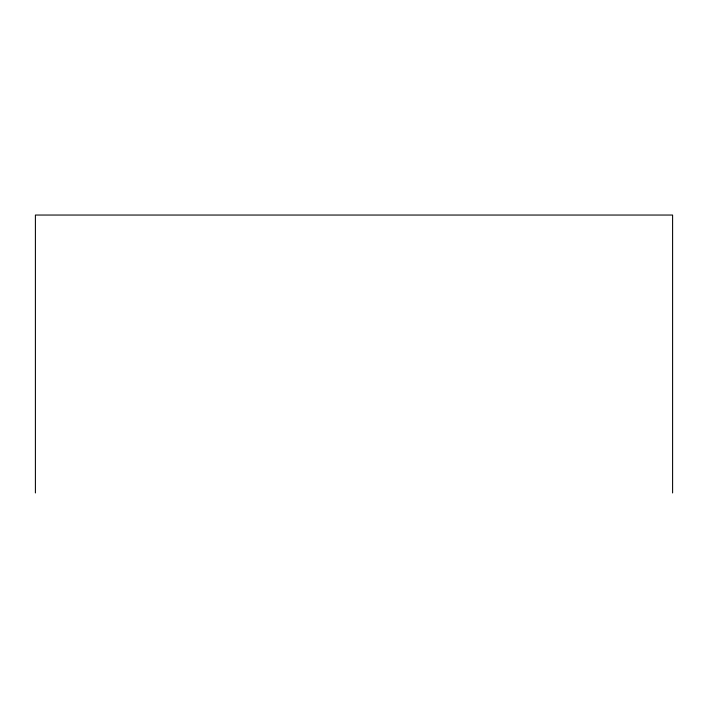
<?xml version="1.0" encoding="UTF-8"?>
<svg xmlns="http://www.w3.org/2000/svg" width="708" height="708" viewBox="0 0 708 708"><rect width="100%" height="100%" fill="white"/><g stroke="black" fill="none" stroke-linecap="round" stroke-linejoin="round"><path stroke-width="1.06" d="M672.6 492.954L672.6 215.046L35.4 215.046L35.4 492.954"/></g></svg>
